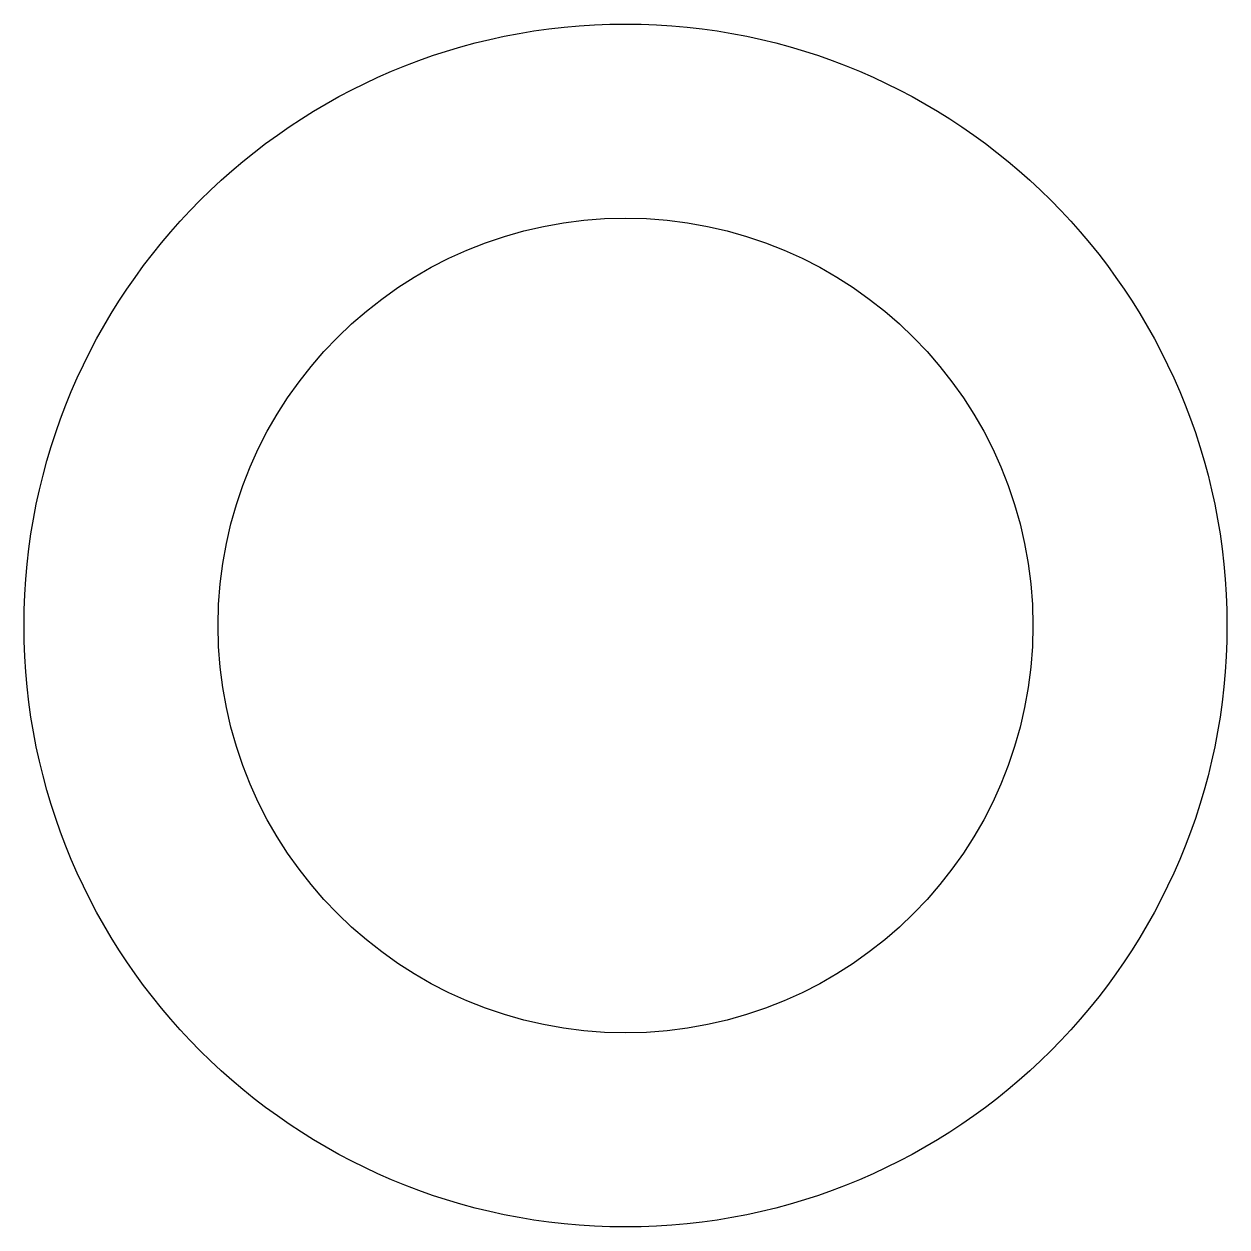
# Model space of a CAD drawing. Header units: millimetres. Extents: x -56.97 to -50.77, y 45.93 to 52.13.
import ezdxf

# ---------------------------------------------------------------- set-up
doc = ezdxf.new("R2010")
doc.units = ezdxf.units.MM
doc.layers.get('0').update_dxf_attribs({"linetype": 'CONTINUOUS'})

msp = doc.modelspace()

# ---------------------------------------------------------------- linework, layer by layer
for radius in [3.1, 2.1]:
    msp.add_circle((-53.8691, 49.0268), radius)

doc.saveas('drawing.dxf')
